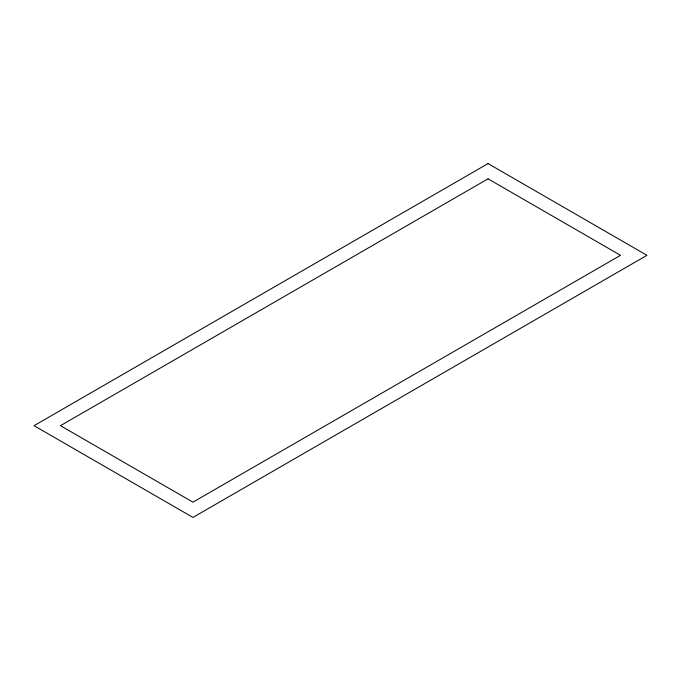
<?xml version="1.0" encoding="UTF-8"?>
<svg xmlns="http://www.w3.org/2000/svg" width="681" height="681" viewBox="0 0 681 681"><rect width="100%" height="100%" fill="white"/><g stroke="black" fill="none" stroke-linecap="round" stroke-linejoin="round"><path stroke-width="1.02" d="M488.047 163.576L34.05 425.685L192.953 517.424L646.95 255.315L488.047 163.576M488.047 178.831L60.473 425.685L192.953 502.169L620.527 255.315L488.047 178.831"/></g></svg>
